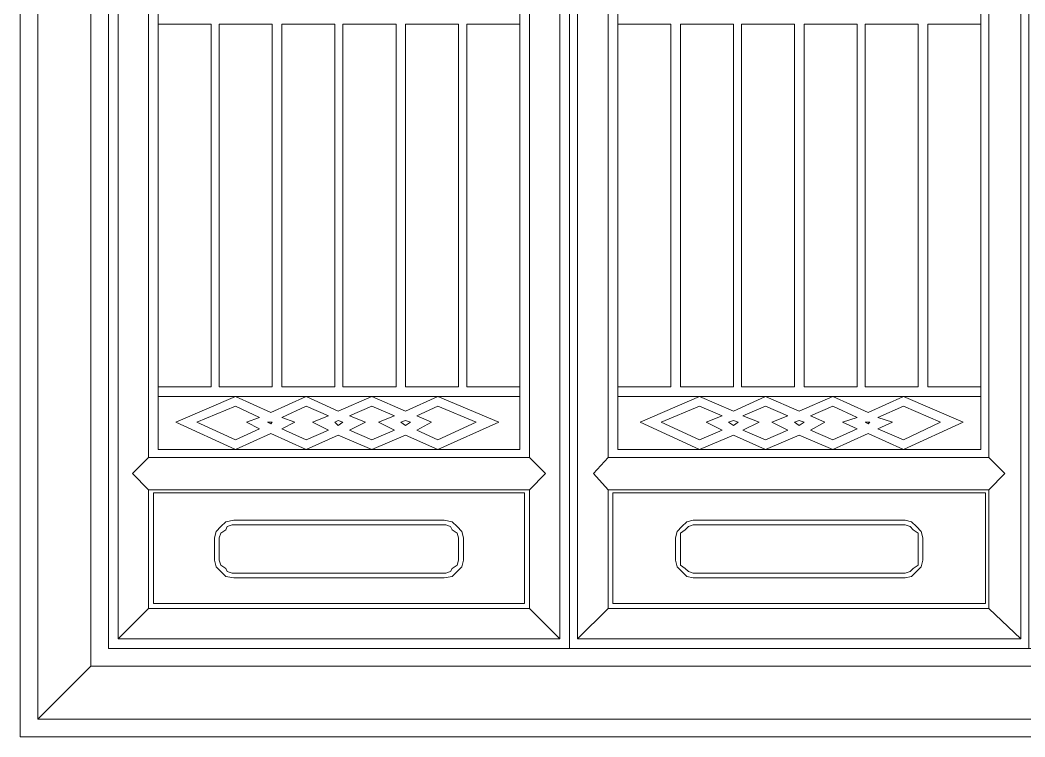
# Model space of a CAD drawing. Header units: centimetres. Extents: x -9.8 to 7.8, y -8.8 to 8.
# Drawn here: x -9.82 to -1.06, y -8.84 to -2.59 of the extents above; entities that cross this region are included whole.
import ezdxf

# ---------------------------------------------------------------- set-up
doc = ezdxf.new("R2010")
doc.units = ezdxf.units.CM
doc.header["$MEASUREMENT"] = 0
doc.layers.add('layer 1', color=7, linetype='Continuous')

msp = doc.modelspace()

# ---------------------------------------------------------------- linework, layer by layer
at = {"layer": 'layer 1', "color": 250, "lineweight": 0}
for points, knots in [([(-9.81791, 7.98399), (-9.81791, 7.98399), (7.76277, 7.98399), (7.76277, 7.98399), (7.76277, 7.98399), (7.76277, 7.98399), (7.76277, -8.84087), (7.76277, -8.84087), (7.76277, -8.84087), (7.76277, -8.84087), (-9.81791, -8.84087), (-9.81791, -8.84087), (-9.81791, -8.84087), (-9.81791, -8.84087), (-9.81791, 7.98399), (-9.81791, 7.98399)], [0, 0, 0, 0, 0.25, 0.25, 0.25, 0.25, 0.5, 0.5, 0.5, 0.5, 0.75, 0.75, 0.75, 0.75, 1, 1, 1, 1]), ([(-9.66394, 7.83002), (-9.66394, 7.83002), (7.6088, 7.83002), (7.6088, 7.83002), (7.6088, 7.83002), (7.6088, 7.83002), (7.6088, -8.6869), (7.6088, -8.6869), (7.6088, -8.6869), (7.6088, -8.6869), (-9.66394, -8.6869), (-9.66394, -8.6869), (-9.66394, -8.6869), (-9.66394, -8.6869), (-9.66394, 7.83002), (-9.66394, 7.83002)], [0, 0, 0, 0, 0.25, 0.25, 0.25, 0.25, 0.5, 0.5, 0.5, 0.5, 0.75, 0.75, 0.75, 0.75, 1, 1, 1, 1]), ([(-9.20203, 7.36811), (-9.20203, 7.36811), (7.14689, 7.36811), (7.14689, 7.36811), (7.14689, 7.36811), (7.14689, 7.36811), (7.14689, -8.22499), (7.14689, -8.22499), (7.14689, -8.22499), (7.14689, -8.22499), (-9.20203, -8.22499), (-9.20203, -8.22499), (-9.20203, -8.22499), (-9.20203, -8.22499), (-9.20203, 7.36811), (-9.20203, 7.36811)], [0, 0, 0, 0, 0.25, 0.25, 0.25, 0.25, 0.5, 0.5, 0.5, 0.5, 0.75, 0.75, 0.75, 0.75, 1, 1, 1, 1]), ([(-9.04806, -8.07102), (-9.04806, -8.07102), (-9.04806, 7.21414), (-9.04806, 7.21414), (-9.04806, 7.21414), (-9.04806, 7.21414), (2.98969, 7.21414), (2.98969, 7.21414), (2.98969, 7.21414), (2.98969, 7.21414), (2.98969, -8.07102), (2.98969, -8.07102), (2.98969, -8.07102), (2.98969, -8.07102), (-9.04806, -8.07102), (-9.04806, -8.07102)], [0, 0, 0, 0, 0.25, 0.25, 0.25, 0.25, 0.5, 0.5, 0.5, 0.5, 0.75, 0.75, 0.75, 0.75, 1, 1, 1, 1]), ([(-9.04806, -8.07102), (-9.04806, -8.07102), (-9.04806, 7.21414), (-9.04806, 7.21414), (-9.04806, 7.21414), (-9.04806, 7.21414), (-5.0308, 7.21414), (-5.0308, 7.21414), (-5.0308, 7.21414), (-5.0308, 7.21414), (-5.0308, -8.07102), (-5.0308, -8.07102), (-5.0308, -8.07102), (-5.0308, -8.07102), (-9.04806, -8.07102), (-9.04806, -8.07102)], [0, 0, 0, 0, 0.25, 0.25, 0.25, 0.25, 0.5, 0.5, 0.5, 0.5, 0.75, 0.75, 0.75, 0.75, 1, 1, 1, 1]), ([(-1.02757, -8.07102), (-1.02757, -8.07102), (-1.02757, 7.21414), (-1.02757, 7.21414), (-1.02757, 7.21414), (-1.02757, 7.21414), (-5.0308, 7.21414), (-5.0308, 7.21414), (-5.0308, 7.21414), (-5.0308, 7.21414), (-5.0308, -8.07102), (-5.0308, -8.07102), (-5.0308, -8.07102), (-5.0308, -8.07102), (-1.02757, -8.07102), (-1.02757, -8.07102)], [0, 0, 0, 0, 0.25, 0.25, 0.25, 0.25, 0.5, 0.5, 0.5, 0.5, 0.75, 0.75, 0.75, 0.75, 1, 1, 1, 1]), ([(-5.1148, -7.98702), (-5.1148, -7.98702), (-8.96406, -7.98702), (-8.96406, -7.98702), (-8.96406, -7.98702), (-8.96406, -7.98702), (-8.96406, 7.13014), (-8.96406, 7.13014), (-8.96406, 7.13014), (-8.96406, 7.13014), (-5.1148, 7.13014), (-5.1148, 7.13014), (-5.1148, 7.13014), (-5.1148, 7.13014), (-5.1148, -7.98702), (-5.1148, -7.98702)], [0, 0, 0, 0, 0.25, 0.25, 0.25, 0.25, 0.5, 0.5, 0.5, 0.5, 0.75, 0.75, 0.75, 0.75, 1, 1, 1, 1]), ([(-4.96083, -7.98702), (-4.96083, -7.98702), (-1.09754, -7.98702), (-1.09754, -7.98702), (-1.09754, -7.98702), (-1.09754, -7.98702), (-1.09754, 7.13014), (-1.09754, 7.13014), (-1.09754, 7.13014), (-1.09754, 7.13014), (-4.96083, 7.13014), (-4.96083, 7.13014), (-4.96083, 7.13014), (-4.96083, 7.13014), (-4.96083, -7.98702), (-4.96083, -7.98702)], [0, 0, 0, 0, 0.25, 0.25, 0.25, 0.25, 0.5, 0.5, 0.5, 0.5, 0.75, 0.75, 0.75, 0.75, 1, 1, 1, 1]), ([(-8.69803, -6.4054), (-8.69803, -6.4054), (-8.69803, 5.54834), (-8.69803, 5.54834), (-8.69803, 5.54834), (-8.69803, 5.54834), (-5.38065, 5.54834), (-5.38065, 5.54834), (-5.38065, 5.54834), (-5.38065, 5.54834), (-5.38065, -6.4054), (-5.38065, -6.4054), (-5.38065, -6.4054), (-5.38065, -6.4054), (-8.69803, -6.4054), (-8.69803, -6.4054)], [0, 0, 0, 0, 0.25, 0.25, 0.25, 0.25, 0.5, 0.5, 0.5, 0.5, 0.75, 0.75, 0.75, 0.75, 1, 1, 1, 1]), ([(-1.37742, -6.4054), (-1.37742, -6.4054), (-1.37742, 5.54834), (-1.37742, 5.54834), (-1.37742, 5.54834), (-1.37742, 5.54834), (-4.6948, 5.54834), (-4.6948, 5.54834), (-4.6948, 5.54834), (-4.6948, 5.54834), (-4.6948, -6.4054), (-4.6948, -6.4054), (-4.6948, -6.4054), (-4.6948, -6.4054), (-1.37742, -6.4054), (-1.37742, -6.4054)], [0, 0, 0, 0, 0.25, 0.25, 0.25, 0.25, 0.5, 0.5, 0.5, 0.5, 0.75, 0.75, 0.75, 0.75, 1, 1, 1, 1]), ([(-8.61421, -6.33543), (-8.61421, -6.33543), (-8.61421, 5.47837), (-8.61421, 5.47837), (-8.61421, 5.47837), (-8.61421, 5.47837), (-5.46465, 5.47837), (-5.46465, 5.47837), (-5.46465, 5.47837), (-5.46465, 5.47837), (-5.46465, -6.33543), (-5.46465, -6.33543), (-5.46465, -6.33543), (-5.46465, -6.33543), (-8.61421, -6.33543), (-8.61421, -6.33543)], [0, 0, 0, 0, 0.25, 0.25, 0.25, 0.25, 0.5, 0.5, 0.5, 0.5, 0.75, 0.75, 0.75, 0.75, 1, 1, 1, 1]), ([(-1.44739, -6.33543), (-1.44739, -6.33543), (-1.44739, 5.47837), (-1.44739, 5.47837), (-1.44739, 5.47837), (-1.44739, 5.47837), (-4.6108, 5.47837), (-4.6108, 5.47837), (-4.6108, 5.47837), (-4.6108, 5.47837), (-4.6108, -6.33543), (-4.6108, -6.33543), (-4.6108, -6.33543), (-4.6108, -6.33543), (-1.44739, -6.33543), (-1.44739, -6.33543)], [0, 0, 0, 0, 0.25, 0.25, 0.25, 0.25, 0.5, 0.5, 0.5, 0.5, 0.75, 0.75, 0.75, 0.75, 1, 1, 1, 1]), ([(-8.61421, -5.78952), (-8.61421, -5.78952), (-8.1523, -5.78952), (-8.1523, -5.78952), (-8.1523, -5.78952), (-8.1523, -5.78952), (-8.1523, -2.62612), (-8.1523, -2.62612), (-8.1523, -2.62612), (-8.1523, -2.62612), (-8.61421, -2.62612), (-8.61421, -2.62612)], [0, 0, 0, 0, 0.3333333, 0.3333333, 0.3333333, 0.3333333, 0.6666667, 0.6666667, 0.6666667, 0.6666667, 1, 1, 1, 1]), ([(-7.62024, -5.78952), (-7.62024, -5.78952), (-7.62024, -2.62612), (-7.62024, -2.62612), (-7.62024, -2.62612), (-7.62024, -2.62612), (-8.08215, -2.62612), (-8.08215, -2.62612), (-8.08215, -2.62612), (-8.08215, -2.62612), (-8.08215, -5.78952), (-8.08215, -5.78952), (-8.08215, -5.78952), (-8.08215, -5.78952), (-7.62024, -5.78952), (-7.62024, -5.78952)], [0, 0, 0, 0, 0.25, 0.25, 0.25, 0.25, 0.5, 0.5, 0.5, 0.5, 0.75, 0.75, 0.75, 0.75, 1, 1, 1, 1]), ([(-7.07433, -5.78952), (-7.07433, -5.78952), (-7.07433, -2.62612), (-7.07433, -2.62612), (-7.07433, -2.62612), (-7.07433, -2.62612), (-7.53624, -2.62612), (-7.53624, -2.62612), (-7.53624, -2.62612), (-7.53624, -2.62612), (-7.53624, -5.78952), (-7.53624, -5.78952), (-7.53624, -5.78952), (-7.53624, -5.78952), (-7.07433, -5.78952), (-7.07433, -5.78952)], [0, 0, 0, 0, 0.25, 0.25, 0.25, 0.25, 0.5, 0.5, 0.5, 0.5, 0.75, 0.75, 0.75, 0.75, 1, 1, 1, 1]), ([(-6.54245, -5.78952), (-6.54245, -5.78952), (-6.54245, -2.62612), (-6.54245, -2.62612), (-6.54245, -2.62612), (-6.54245, -2.62612), (-7.00436, -2.62612), (-7.00436, -2.62612), (-7.00436, -2.62612), (-7.00436, -2.62612), (-7.00436, -5.78952), (-7.00436, -5.78952), (-7.00436, -5.78952), (-7.00436, -5.78952), (-6.54245, -5.78952), (-6.54245, -5.78952)], [0, 0, 0, 0, 0.25, 0.25, 0.25, 0.25, 0.5, 0.5, 0.5, 0.5, 0.75, 0.75, 0.75, 0.75, 1, 1, 1, 1]), ([(-5.99653, -5.78952), (-5.99653, -5.78952), (-5.99653, -2.62612), (-5.99653, -2.62612), (-5.99653, -2.62612), (-5.99653, -2.62612), (-6.45845, -2.62612), (-6.45845, -2.62612), (-6.45845, -2.62612), (-6.45845, -2.62612), (-6.45845, -5.78952), (-6.45845, -5.78952), (-6.45845, -5.78952), (-6.45845, -5.78952), (-5.99653, -5.78952), (-5.99653, -5.78952)], [0, 0, 0, 0, 0.25, 0.25, 0.25, 0.25, 0.5, 0.5, 0.5, 0.5, 0.75, 0.75, 0.75, 0.75, 1, 1, 1, 1]), ([(-5.46465, -2.62612), (-5.46465, -2.62612), (-5.92656, -2.62612), (-5.92656, -2.62612), (-5.92656, -2.62612), (-5.92656, -2.62612), (-5.92656, -5.78952), (-5.92656, -5.78952), (-5.92656, -5.78952), (-5.92656, -5.78952), (-5.46465, -5.78952), (-5.46465, -5.78952)], [0, 0, 0, 0, 0.3333333, 0.3333333, 0.3333333, 0.3333333, 0.6666667, 0.6666667, 0.6666667, 0.6666667, 1, 1, 1, 1]), ([(-4.6108, -2.62612), (-4.6108, -2.62612), (-4.14889, -2.62612), (-4.14889, -2.62612), (-4.14889, -2.62612), (-4.14889, -2.62612), (-4.14889, -5.78952), (-4.14889, -5.78952), (-4.14889, -5.78952), (-4.14889, -5.78952), (-4.6108, -5.78952), (-4.6108, -5.78952)], [0, 0, 0, 0, 0.3333333, 0.3333333, 0.3333333, 0.3333333, 0.6666667, 0.6666667, 0.6666667, 0.6666667, 1, 1, 1, 1]), ([(-4.06489, -5.78952), (-4.06489, -5.78952), (-4.06489, -2.62612), (-4.06489, -2.62612), (-4.06489, -2.62612), (-4.06489, -2.62612), (-3.60298, -2.62612), (-3.60298, -2.62612), (-3.60298, -2.62612), (-3.60298, -2.62612), (-3.60298, -5.78952), (-3.60298, -5.78952), (-3.60298, -5.78952), (-3.60298, -5.78952), (-4.06489, -5.78952), (-4.06489, -5.78952)], [0, 0, 0, 0, 0.25, 0.25, 0.25, 0.25, 0.5, 0.5, 0.5, 0.5, 0.75, 0.75, 0.75, 0.75, 1, 1, 1, 1]), ([(-3.53301, -5.78952), (-3.53301, -5.78952), (-3.53301, -2.62612), (-3.53301, -2.62612), (-3.53301, -2.62612), (-3.53301, -2.62612), (-3.0711, -2.62612), (-3.0711, -2.62612), (-3.0711, -2.62612), (-3.0711, -2.62612), (-3.0711, -5.78952), (-3.0711, -5.78952), (-3.0711, -5.78952), (-3.0711, -5.78952), (-3.53301, -5.78952), (-3.53301, -5.78952)], [0, 0, 0, 0, 0.25, 0.25, 0.25, 0.25, 0.5, 0.5, 0.5, 0.5, 0.75, 0.75, 0.75, 0.75, 1, 1, 1, 1]), ([(-2.9871, -5.78952), (-2.9871, -5.78952), (-2.9871, -2.62612), (-2.9871, -2.62612), (-2.9871, -2.62612), (-2.9871, -2.62612), (-2.52519, -2.62612), (-2.52519, -2.62612), (-2.52519, -2.62612), (-2.52519, -2.62612), (-2.52519, -5.78952), (-2.52519, -5.78952), (-2.52519, -5.78952), (-2.52519, -5.78952), (-2.9871, -5.78952), (-2.9871, -5.78952)], [0, 0, 0, 0, 0.25, 0.25, 0.25, 0.25, 0.5, 0.5, 0.5, 0.5, 0.75, 0.75, 0.75, 0.75, 1, 1, 1, 1]), ([(-2.45522, -5.78952), (-2.45522, -5.78952), (-2.45522, -2.62612), (-2.45522, -2.62612), (-2.45522, -2.62612), (-2.45522, -2.62612), (-1.99331, -2.62612), (-1.99331, -2.62612), (-1.99331, -2.62612), (-1.99331, -2.62612), (-1.99331, -5.78952), (-1.99331, -5.78952), (-1.99331, -5.78952), (-1.99331, -5.78952), (-2.45522, -5.78952), (-2.45522, -5.78952)], [0, 0, 0, 0, 0.25, 0.25, 0.25, 0.25, 0.5, 0.5, 0.5, 0.5, 0.75, 0.75, 0.75, 0.75, 1, 1, 1, 1]), ([(-1.44739, -5.78952), (-1.44739, -5.78952), (-1.90931, -5.78952), (-1.90931, -5.78952), (-1.90931, -5.78952), (-1.90931, -5.78952), (-1.90931, -2.62612), (-1.90931, -2.62612), (-1.90931, -2.62612), (-1.90931, -2.62612), (-1.44739, -2.62612), (-1.44739, -2.62612)], [0, 0, 0, 0, 0.3333333, 0.3333333, 0.3333333, 0.3333333, 0.6666667, 0.6666667, 0.6666667, 0.6666667, 1, 1, 1, 1]), ([(-7.32633, -5.87352), (-7.32633, -5.87352), (-7.63427, -6.01346), (-7.63427, -6.01346), (-7.63427, -6.01346), (-7.63427, -6.01346), (-7.94221, -5.87352), (-7.94221, -5.87352), (-7.94221, -5.87352), (-7.94221, -5.87352), (-8.46024, -6.09746), (-8.46024, -6.09746), (-8.46024, -6.09746), (-8.46024, -6.09746), (-7.94221, -6.33543), (-7.94221, -6.33543), (-7.94221, -6.33543), (-7.94221, -6.33543), (-7.63427, -6.19531), (-7.63427, -6.19531), (-7.63427, -6.19531), (-7.63427, -6.19531), (-7.32633, -6.33543), (-7.32633, -6.33543), (-7.32633, -6.33543), (-7.32633, -6.33543), (-7.04645, -6.20934), (-7.04645, -6.20934), (-7.04645, -6.20934), (-7.04645, -6.20934), (-6.75254, -6.33543), (-6.75254, -6.33543), (-6.75254, -6.33543), (-6.75254, -6.33543), (-6.45845, -6.20934), (-6.45845, -6.20934), (-6.45845, -6.20934), (-6.45845, -6.20934), (-6.17857, -6.33543), (-6.17857, -6.33543), (-6.17857, -6.33543), (-6.17857, -6.33543), (-5.64668, -6.09746), (-5.64668, -6.09746), (-5.64668, -6.09746), (-5.64668, -6.09746), (-6.17857, -5.87352), (-6.17857, -5.87352), (-6.17857, -5.87352), (-6.17857, -5.87352), (-6.45845, -5.99943), (-6.45845, -5.99943), (-6.45845, -5.99943), (-6.45845, -5.99943), (-6.75254, -5.87352), (-6.75254, -5.87352), (-6.75254, -5.87352), (-6.75254, -5.87352), (-7.04645, -5.99943), (-7.04645, -5.99943), (-7.04645, -5.99943), (-7.04645, -5.99943), (-7.32633, -5.87352), (-7.32633, -5.87352)], [0, 0, 0, 0, 0.0625, 0.0625, 0.0625, 0.0625, 0.125, 0.125, 0.125, 0.125, 0.1875, 0.1875, 0.1875, 0.1875, 0.25, 0.25, 0.25, 0.25, 0.3125, 0.3125, 0.3125, 0.3125, 0.375, 0.375, 0.375, 0.375, 0.4375, 0.4375, 0.4375, 0.4375, 0.5, 0.5, 0.5, 0.5, 0.5625, 0.5625, 0.5625, 0.5625, 0.625, 0.625, 0.625, 0.625, 0.6875, 0.6875, 0.6875, 0.6875, 0.75, 0.75, 0.75, 0.75, 0.8125, 0.8125, 0.8125, 0.8125, 0.875, 0.875, 0.875, 0.875, 0.9375, 0.9375, 0.9375, 0.9375, 1, 1, 1, 1]), ([(-2.73528, -5.87352), (-2.73528, -5.87352), (-2.42734, -6.01346), (-2.42734, -6.01346), (-2.42734, -6.01346), (-2.42734, -6.01346), (-2.1194, -5.87352), (-2.1194, -5.87352), (-2.1194, -5.87352), (-2.1194, -5.87352), (-1.60136, -6.09746), (-1.60136, -6.09746), (-1.60136, -6.09746), (-1.60136, -6.09746), (-2.1194, -6.33543), (-2.1194, -6.33543), (-2.1194, -6.33543), (-2.1194, -6.33543), (-2.42734, -6.19531), (-2.42734, -6.19531), (-2.42734, -6.19531), (-2.42734, -6.19531), (-2.73528, -6.33543), (-2.73528, -6.33543), (-2.73528, -6.33543), (-2.73528, -6.33543), (-3.02919, -6.20934), (-3.02919, -6.20934), (-3.02919, -6.20934), (-3.02919, -6.20934), (-3.3231, -6.33543), (-3.3231, -6.33543), (-3.3231, -6.33543), (-3.3231, -6.33543), (-3.60298, -6.20934), (-3.60298, -6.20934), (-3.60298, -6.20934), (-3.60298, -6.20934), (-3.89707, -6.33543), (-3.89707, -6.33543), (-3.89707, -6.33543), (-3.89707, -6.33543), (-4.41492, -6.09746), (-4.41492, -6.09746), (-4.41492, -6.09746), (-4.41492, -6.09746), (-3.89707, -5.87352), (-3.89707, -5.87352), (-3.89707, -5.87352), (-3.89707, -5.87352), (-3.60298, -5.99943), (-3.60298, -5.99943), (-3.60298, -5.99943), (-3.60298, -5.99943), (-3.3231, -5.87352), (-3.3231, -5.87352), (-3.3231, -5.87352), (-3.3231, -5.87352), (-3.02919, -5.99943), (-3.02919, -5.99943), (-3.02919, -5.99943), (-3.02919, -5.99943), (-2.73528, -5.87352), (-2.73528, -5.87352)], [0, 0, 0, 0, 0.0625, 0.0625, 0.0625, 0.0625, 0.125, 0.125, 0.125, 0.125, 0.1875, 0.1875, 0.1875, 0.1875, 0.25, 0.25, 0.25, 0.25, 0.3125, 0.3125, 0.3125, 0.3125, 0.375, 0.375, 0.375, 0.375, 0.4375, 0.4375, 0.4375, 0.4375, 0.5, 0.5, 0.5, 0.5, 0.5625, 0.5625, 0.5625, 0.5625, 0.625, 0.625, 0.625, 0.625, 0.6875, 0.6875, 0.6875, 0.6875, 0.75, 0.75, 0.75, 0.75, 0.8125, 0.8125, 0.8125, 0.8125, 0.875, 0.875, 0.875, 0.875, 0.9375, 0.9375, 0.9375, 0.9375, 1, 1, 1, 1]), ([(-7.7323, -6.05537), (-7.7323, -6.05537), (-7.84436, -6.09746), (-7.84436, -6.09746), (-7.84436, -6.09746), (-7.84436, -6.09746), (-7.7323, -6.1534), (-7.7323, -6.1534), (-7.7323, -6.1534), (-7.7323, -6.1534), (-7.94221, -6.25143), (-7.94221, -6.25143), (-7.94221, -6.25143), (-7.94221, -6.25143), (-8.27821, -6.09746), (-8.27821, -6.09746), (-8.27821, -6.09746), (-8.27821, -6.09746), (-7.94221, -5.95752), (-7.94221, -5.95752), (-7.94221, -5.95752), (-7.94221, -5.95752), (-7.7323, -6.05537), (-7.7323, -6.05537)], [0, 0, 0, 0, 0.1666667, 0.1666667, 0.1666667, 0.1666667, 0.3333333, 0.3333333, 0.3333333, 0.3333333, 0.5, 0.5, 0.5, 0.5, 0.6666667, 0.6666667, 0.6666667, 0.6666667, 0.8333333, 0.8333333, 0.8333333, 0.8333333, 1, 1, 1, 1]), ([(-7.13045, -6.16743), (-7.13045, -6.16743), (-7.27039, -6.09746), (-7.27039, -6.09746), (-7.27039, -6.09746), (-7.27039, -6.09746), (-7.13045, -6.04134), (-7.13045, -6.04134), (-7.13045, -6.04134), (-7.13045, -6.04134), (-7.32633, -5.95752), (-7.32633, -5.95752), (-7.32633, -5.95752), (-7.32633, -5.95752), (-7.53624, -6.05537), (-7.53624, -6.05537), (-7.53624, -6.05537), (-7.53624, -6.05537), (-7.42436, -6.09746), (-7.42436, -6.09746), (-7.42436, -6.09746), (-7.42436, -6.09746), (-7.53624, -6.1534), (-7.53624, -6.1534), (-7.53624, -6.1534), (-7.53624, -6.1534), (-7.32633, -6.25143), (-7.32633, -6.25143), (-7.32633, -6.25143), (-7.32633, -6.25143), (-7.13045, -6.16743), (-7.13045, -6.16743)], [0, 0, 0, 0, 0.125, 0.125, 0.125, 0.125, 0.25, 0.25, 0.25, 0.25, 0.375, 0.375, 0.375, 0.375, 0.5, 0.5, 0.5, 0.5, 0.625, 0.625, 0.625, 0.625, 0.75, 0.75, 0.75, 0.75, 0.875, 0.875, 0.875, 0.875, 1, 1, 1, 1]), ([(-6.94842, -6.04134), (-6.94842, -6.04134), (-6.80848, -6.09746), (-6.80848, -6.09746), (-6.80848, -6.09746), (-6.80848, -6.09746), (-6.94842, -6.16743), (-6.94842, -6.16743), (-6.94842, -6.16743), (-6.94842, -6.16743), (-6.75254, -6.25143), (-6.75254, -6.25143), (-6.75254, -6.25143), (-6.75254, -6.25143), (-6.55648, -6.16743), (-6.55648, -6.16743), (-6.55648, -6.16743), (-6.55648, -6.16743), (-6.69642, -6.09746), (-6.69642, -6.09746), (-6.69642, -6.09746), (-6.69642, -6.09746), (-6.55648, -6.04134), (-6.55648, -6.04134), (-6.55648, -6.04134), (-6.55648, -6.04134), (-6.75254, -5.95752), (-6.75254, -5.95752), (-6.75254, -5.95752), (-6.75254, -5.95752), (-6.94842, -6.04134), (-6.94842, -6.04134)], [0, 0, 0, 0, 0.125, 0.125, 0.125, 0.125, 0.25, 0.25, 0.25, 0.25, 0.375, 0.375, 0.375, 0.375, 0.5, 0.5, 0.5, 0.5, 0.625, 0.625, 0.625, 0.625, 0.75, 0.75, 0.75, 0.75, 0.875, 0.875, 0.875, 0.875, 1, 1, 1, 1]), ([(-6.3606, -6.04134), (-6.3606, -6.04134), (-6.23451, -6.09746), (-6.23451, -6.09746), (-6.23451, -6.09746), (-6.23451, -6.09746), (-6.3606, -6.16743), (-6.3606, -6.16743), (-6.3606, -6.16743), (-6.3606, -6.16743), (-6.17857, -6.25143), (-6.17857, -6.25143), (-6.17857, -6.25143), (-6.17857, -6.25143), (-5.84256, -6.09746), (-5.84256, -6.09746), (-5.84256, -6.09746), (-5.84256, -6.09746), (-6.17857, -5.95752), (-6.17857, -5.95752), (-6.17857, -5.95752), (-6.17857, -5.95752), (-6.3606, -6.04134), (-6.3606, -6.04134)], [0, 0, 0, 0, 0.1666667, 0.1666667, 0.1666667, 0.1666667, 0.3333333, 0.3333333, 0.3333333, 0.3333333, 0.5, 0.5, 0.5, 0.5, 0.6666667, 0.6666667, 0.6666667, 0.6666667, 0.8333333, 0.8333333, 0.8333333, 0.8333333, 1, 1, 1, 1]), ([(-3.70101, -6.04134), (-3.70101, -6.04134), (-3.84095, -6.09746), (-3.84095, -6.09746), (-3.84095, -6.09746), (-3.84095, -6.09746), (-3.70101, -6.16743), (-3.70101, -6.16743), (-3.70101, -6.16743), (-3.70101, -6.16743), (-3.89707, -6.25143), (-3.89707, -6.25143), (-3.89707, -6.25143), (-3.89707, -6.25143), (-4.23289, -6.09746), (-4.23289, -6.09746), (-4.23289, -6.09746), (-4.23289, -6.09746), (-3.89707, -5.95752), (-3.89707, -5.95752), (-3.89707, -5.95752), (-3.89707, -5.95752), (-3.70101, -6.04134), (-3.70101, -6.04134)], [0, 0, 0, 0, 0.1666667, 0.1666667, 0.1666667, 0.1666667, 0.3333333, 0.3333333, 0.3333333, 0.3333333, 0.5, 0.5, 0.5, 0.5, 0.6666667, 0.6666667, 0.6666667, 0.6666667, 0.8333333, 0.8333333, 0.8333333, 0.8333333, 1, 1, 1, 1]), ([(-3.12722, -6.04134), (-3.12722, -6.04134), (-3.26716, -6.09746), (-3.26716, -6.09746), (-3.26716, -6.09746), (-3.26716, -6.09746), (-3.12722, -6.16743), (-3.12722, -6.16743), (-3.12722, -6.16743), (-3.12722, -6.16743), (-3.3231, -6.25143), (-3.3231, -6.25143), (-3.3231, -6.25143), (-3.3231, -6.25143), (-3.51916, -6.16743), (-3.51916, -6.16743), (-3.51916, -6.16743), (-3.51916, -6.16743), (-3.37904, -6.09746), (-3.37904, -6.09746), (-3.37904, -6.09746), (-3.37904, -6.09746), (-3.51916, -6.04134), (-3.51916, -6.04134), (-3.51916, -6.04134), (-3.51916, -6.04134), (-3.3231, -5.95752), (-3.3231, -5.95752), (-3.3231, -5.95752), (-3.3231, -5.95752), (-3.12722, -6.04134), (-3.12722, -6.04134)], [0, 0, 0, 0, 0.125, 0.125, 0.125, 0.125, 0.25, 0.25, 0.25, 0.25, 0.375, 0.375, 0.375, 0.375, 0.5, 0.5, 0.5, 0.5, 0.625, 0.625, 0.625, 0.625, 0.75, 0.75, 0.75, 0.75, 0.875, 0.875, 0.875, 0.875, 1, 1, 1, 1]), ([(-2.93116, -6.16743), (-2.93116, -6.16743), (-2.80525, -6.09746), (-2.80525, -6.09746), (-2.80525, -6.09746), (-2.80525, -6.09746), (-2.93116, -6.04134), (-2.93116, -6.04134), (-2.93116, -6.04134), (-2.93116, -6.04134), (-2.73528, -5.95752), (-2.73528, -5.95752), (-2.73528, -5.95752), (-2.73528, -5.95752), (-2.52519, -6.05537), (-2.52519, -6.05537), (-2.52519, -6.05537), (-2.52519, -6.05537), (-2.65128, -6.09746), (-2.65128, -6.09746), (-2.65128, -6.09746), (-2.65128, -6.09746), (-2.52519, -6.1534), (-2.52519, -6.1534), (-2.52519, -6.1534), (-2.52519, -6.1534), (-2.73528, -6.25143), (-2.73528, -6.25143), (-2.73528, -6.25143), (-2.73528, -6.25143), (-2.93116, -6.16743), (-2.93116, -6.16743)], [0, 0, 0, 0, 0.125, 0.125, 0.125, 0.125, 0.25, 0.25, 0.25, 0.25, 0.375, 0.375, 0.375, 0.375, 0.5, 0.5, 0.5, 0.5, 0.625, 0.625, 0.625, 0.625, 0.75, 0.75, 0.75, 0.75, 0.875, 0.875, 0.875, 0.875, 1, 1, 1, 1]), ([(-2.34334, -6.05537), (-2.34334, -6.05537), (-2.21725, -6.09746), (-2.21725, -6.09746), (-2.21725, -6.09746), (-2.21725, -6.09746), (-2.34334, -6.1534), (-2.34334, -6.1534), (-2.34334, -6.1534), (-2.34334, -6.1534), (-2.1194, -6.25143), (-2.1194, -6.25143), (-2.1194, -6.25143), (-2.1194, -6.25143), (-1.79742, -6.09746), (-1.79742, -6.09746), (-1.79742, -6.09746), (-1.79742, -6.09746), (-2.1194, -5.95752), (-2.1194, -5.95752), (-2.1194, -5.95752), (-2.1194, -5.95752), (-2.34334, -6.05537), (-2.34334, -6.05537)], [0, 0, 0, 0, 0.1666667, 0.1666667, 0.1666667, 0.1666667, 0.3333333, 0.3333333, 0.3333333, 0.3333333, 0.5, 0.5, 0.5, 0.5, 0.6666667, 0.6666667, 0.6666667, 0.6666667, 0.8333333, 0.8333333, 0.8333333, 0.8333333, 1, 1, 1, 1]), ([(-7.63427, -6.11149), (-7.63427, -6.11149), (-7.66233, -6.09746), (-7.66233, -6.09746), (-7.66233, -6.09746), (-7.66233, -6.09746), (-7.63427, -6.09746), (-7.63427, -6.09746), (-7.63427, -6.09746), (-7.63427, -6.09746), (-7.62024, -6.09746), (-7.62024, -6.09746), (-7.62024, -6.09746), (-7.62024, -6.09746), (-7.63427, -6.11149), (-7.63427, -6.11149)], [0, 0, 0, 0, 0.25, 0.25, 0.25, 0.25, 0.5, 0.5, 0.5, 0.5, 0.75, 0.75, 0.75, 0.75, 1, 1, 1, 1]), ([(-7.04645, -6.12534), (-7.04645, -6.12534), (-7.00436, -6.09746), (-7.00436, -6.09746), (-7.00436, -6.09746), (-7.00436, -6.09746), (-7.04645, -6.08343), (-7.04645, -6.08343), (-7.04645, -6.08343), (-7.04645, -6.08343), (-7.07433, -6.09746), (-7.07433, -6.09746), (-7.07433, -6.09746), (-7.07433, -6.09746), (-7.04645, -6.12534), (-7.04645, -6.12534)], [0, 0, 0, 0, 0.25, 0.25, 0.25, 0.25, 0.5, 0.5, 0.5, 0.5, 0.75, 0.75, 0.75, 0.75, 1, 1, 1, 1]), ([(-6.45845, -6.08343), (-6.45845, -6.08343), (-6.50054, -6.09746), (-6.50054, -6.09746), (-6.50054, -6.09746), (-6.50054, -6.09746), (-6.45845, -6.12534), (-6.45845, -6.12534)], [0, 0, 0, 0, 0.5, 0.5, 0.5, 0.5, 1, 1, 1, 1]), ([(-6.45845, -6.12534), (-6.45845, -6.12534), (-6.41654, -6.09746), (-6.41654, -6.09746), (-6.41654, -6.09746), (-6.41654, -6.09746), (-6.45845, -6.08343), (-6.45845, -6.08343)], [0, 0, 0, 0, 0.5, 0.5, 0.5, 0.5, 1, 1, 1, 1]), ([(-3.60298, -6.12534), (-3.60298, -6.12534), (-3.64507, -6.09746), (-3.64507, -6.09746), (-3.64507, -6.09746), (-3.64507, -6.09746), (-3.60298, -6.08343), (-3.60298, -6.08343)], [0, 0, 0, 0, 0.5, 0.5, 0.5, 0.5, 1, 1, 1, 1]), ([(-3.60298, -6.08343), (-3.60298, -6.08343), (-3.56107, -6.09746), (-3.56107, -6.09746), (-3.56107, -6.09746), (-3.56107, -6.09746), (-3.60298, -6.12534), (-3.60298, -6.12534)], [0, 0, 0, 0, 0.5, 0.5, 0.5, 0.5, 1, 1, 1, 1]), ([(-3.02919, -6.12534), (-3.02919, -6.12534), (-3.0711, -6.09746), (-3.0711, -6.09746), (-3.0711, -6.09746), (-3.0711, -6.09746), (-3.02919, -6.08343), (-3.02919, -6.08343), (-3.02919, -6.08343), (-3.02919, -6.08343), (-2.9871, -6.09746), (-2.9871, -6.09746), (-2.9871, -6.09746), (-2.9871, -6.09746), (-3.02919, -6.12534), (-3.02919, -6.12534)], [0, 0, 0, 0, 0.25, 0.25, 0.25, 0.25, 0.5, 0.5, 0.5, 0.5, 0.75, 0.75, 0.75, 0.75, 1, 1, 1, 1]), ([(-2.42734, -6.11149), (-2.42734, -6.11149), (-2.41331, -6.09746), (-2.41331, -6.09746), (-2.41331, -6.09746), (-2.41331, -6.09746), (-2.42734, -6.09746), (-2.42734, -6.09746), (-2.42734, -6.09746), (-2.42734, -6.09746), (-2.45522, -6.09746), (-2.45522, -6.09746), (-2.45522, -6.09746), (-2.45522, -6.09746), (-2.42734, -6.11149), (-2.42734, -6.11149)], [0, 0, 0, 0, 0.25, 0.25, 0.25, 0.25, 0.5, 0.5, 0.5, 0.5, 0.75, 0.75, 0.75, 0.75, 1, 1, 1, 1]), ([(-8.69803, -6.68528), (-8.69803, -6.68528), (-8.83815, -6.54534), (-8.83815, -6.54534), (-8.83815, -6.54534), (-8.83815, -6.54534), (-8.69803, -6.4054), (-8.69803, -6.4054)], [0, 0, 0, 0, 0.5, 0.5, 0.5, 0.5, 1, 1, 1, 1]), ([(-5.38065, -6.4054), (-5.38065, -6.4054), (-5.24071, -6.54534), (-5.24071, -6.54534), (-5.24071, -6.54534), (-5.24071, -6.54534), (-5.38065, -6.68528), (-5.38065, -6.68528)], [0, 0, 0, 0, 0.5, 0.5, 0.5, 0.5, 1, 1, 1, 1]), ([(-4.6948, -6.68528), (-4.6948, -6.68528), (-4.82089, -6.54534), (-4.82089, -6.54534), (-4.82089, -6.54534), (-4.82089, -6.54534), (-4.6948, -6.4054), (-4.6948, -6.4054)], [0, 0, 0, 0, 0.5, 0.5, 0.5, 0.5, 1, 1, 1, 1]), ([(-1.37742, -6.4054), (-1.37742, -6.4054), (-1.23748, -6.54534), (-1.23748, -6.54534), (-1.23748, -6.54534), (-1.23748, -6.54534), (-1.37742, -6.68528), (-1.37742, -6.68528)], [0, 0, 0, 0, 0.5, 0.5, 0.5, 0.5, 1, 1, 1, 1]), ([(-8.69803, -7.72117), (-8.69803, -7.72117), (-5.38065, -7.72117), (-5.38065, -7.72117), (-5.38065, -7.72117), (-5.38065, -7.72117), (-5.38065, -6.68528), (-5.38065, -6.68528), (-5.38065, -6.68528), (-5.38065, -6.68528), (-8.69803, -6.68528), (-8.69803, -6.68528), (-8.69803, -6.68528), (-8.69803, -6.68528), (-8.69803, -7.72117), (-8.69803, -7.72117)], [0, 0, 0, 0, 0.25, 0.25, 0.25, 0.25, 0.5, 0.5, 0.5, 0.5, 0.75, 0.75, 0.75, 0.75, 1, 1, 1, 1]), ([(-5.42274, -7.67908), (-5.42274, -7.67908), (-5.42274, -6.71334), (-5.42274, -6.71334), (-5.42274, -6.71334), (-5.42274, -6.71334), (-8.65612, -6.71334), (-8.65612, -6.71334), (-8.65612, -6.71334), (-8.65612, -6.71334), (-8.65612, -7.67908), (-8.65612, -7.67908), (-8.65612, -7.67908), (-8.65612, -7.67908), (-5.42274, -7.67908), (-5.42274, -7.67908), (-5.42274, -7.67908), (-5.42274, -7.67908), (-8.65612, -7.67908), (-8.65612, -7.67908)], [0, 0, 0, 0, 0.2, 0.2, 0.2, 0.2, 0.4, 0.4, 0.4, 0.4, 0.6, 0.6, 0.6, 0.6, 0.8, 0.8, 0.8, 0.8, 1, 1, 1, 1]), ([(-1.37742, -7.72117), (-1.37742, -7.72117), (-4.6948, -7.72117), (-4.6948, -7.72117), (-4.6948, -7.72117), (-4.6948, -7.72117), (-4.6948, -6.68528), (-4.6948, -6.68528), (-4.6948, -6.68528), (-4.6948, -6.68528), (-1.37742, -6.68528), (-1.37742, -6.68528), (-1.37742, -6.68528), (-1.37742, -6.68528), (-1.37742, -7.72117), (-1.37742, -7.72117)], [0, 0, 0, 0, 0.25, 0.25, 0.25, 0.25, 0.5, 0.5, 0.5, 0.5, 0.75, 0.75, 0.75, 0.75, 1, 1, 1, 1]), ([(-4.65289, -7.67908), (-4.65289, -7.67908), (-4.65289, -6.71334), (-4.65289, -6.71334), (-4.65289, -6.71334), (-4.65289, -6.71334), (-1.40548, -6.71334), (-1.40548, -6.71334), (-1.40548, -6.71334), (-1.40548, -6.71334), (-1.40548, -7.67908), (-1.40548, -7.67908), (-1.40548, -7.67908), (-1.40548, -7.67908), (-4.65289, -7.67908), (-4.65289, -7.67908), (-4.65289, -7.67908), (-4.65289, -7.67908), (-1.40548, -7.67908), (-1.40548, -7.67908)], [0, 0, 0, 0, 0.2, 0.2, 0.2, 0.2, 0.4, 0.4, 0.4, 0.4, 0.6, 0.6, 0.6, 0.6, 0.8, 0.8, 0.8, 0.8, 1, 1, 1, 1]), ([(-7.95624, -6.95132), (-7.95624, -6.95132), (-8.02621, -6.96517), (-8.02621, -6.96517), (-8.02621, -6.96517), (-8.02621, -6.96517), (-8.0683, -7.00726), (-8.0683, -7.00726)], [0, 0, 0, 0, 0.5, 0.5, 0.5, 0.5, 1, 1, 1, 1]), ([(-7.97027, -6.99323), (-7.97027, -6.99323), (-8.01218, -7.00726), (-8.01218, -7.00726), (-8.01218, -7.00726), (-8.01218, -7.00726), (-8.02621, -7.03532), (-8.02621, -7.03532)], [0, 0, 0, 0, 0.5, 0.5, 0.5, 0.5, 1, 1, 1, 1]), ([(-6.01056, -7.00726), (-6.01056, -7.00726), (-6.05265, -6.96517), (-6.05265, -6.96517), (-6.05265, -6.96517), (-6.05265, -6.96517), (-6.12262, -6.95132), (-6.12262, -6.95132)], [0, 0, 0, 0, 0.5, 0.5, 0.5, 0.5, 1, 1, 1, 1]), ([(-6.05265, -7.03532), (-6.05265, -7.03532), (-6.06668, -7.00726), (-6.06668, -7.00726), (-6.06668, -7.00726), (-6.06668, -7.00726), (-6.10859, -6.99323), (-6.10859, -6.99323)], [0, 0, 0, 0, 0.5, 0.5, 0.5, 0.5, 1, 1, 1, 1]), ([(-3.95301, -6.95132), (-3.95301, -6.95132), (-4.00895, -6.96517), (-4.00895, -6.96517), (-4.00895, -6.96517), (-4.00895, -6.96517), (-4.05104, -7.00726), (-4.05104, -7.00726)], [0, 0, 0, 0, 0.5, 0.5, 0.5, 0.5, 1, 1, 1, 1]), ([(-3.95301, -6.99323), (-3.95301, -6.99323), (-3.99492, -7.00726), (-3.99492, -7.00726), (-3.99492, -7.00726), (-3.99492, -7.00726), (-4.02298, -7.03532), (-4.02298, -7.03532)], [0, 0, 0, 0, 0.5, 0.5, 0.5, 0.5, 1, 1, 1, 1]), ([(-2.00734, -7.00726), (-2.00734, -7.00726), (-2.04943, -6.96517), (-2.04943, -6.96517), (-2.04943, -6.96517), (-2.04943, -6.96517), (-2.10537, -6.95132), (-2.10537, -6.95132)], [0, 0, 0, 0, 0.5, 0.5, 0.5, 0.5, 1, 1, 1, 1]), ([(-2.0354, -7.03532), (-2.0354, -7.03532), (-2.06328, -7.00726), (-2.06328, -7.00726), (-2.06328, -7.00726), (-2.06328, -7.00726), (-2.10537, -6.99323), (-2.10537, -6.99323)], [0, 0, 0, 0, 0.5, 0.5, 0.5, 0.5, 1, 1, 1, 1]), ([(-8.0683, -7.00726), (-8.0683, -7.00726), (-8.11021, -7.04917), (-8.11021, -7.04917), (-8.11021, -7.04917), (-8.11021, -7.04917), (-8.12424, -7.10529), (-8.12424, -7.10529)], [0, 0, 0, 0, 0.5, 0.5, 0.5, 0.5, 1, 1, 1, 1]), ([(-8.02621, -7.03532), (-8.02621, -7.03532), (-8.0683, -7.0632), (-8.0683, -7.0632), (-8.0683, -7.0632), (-8.0683, -7.0632), (-8.08215, -7.10529), (-8.08215, -7.10529)], [0, 0, 0, 0, 0.5, 0.5, 0.5, 0.5, 1, 1, 1, 1]), ([(-5.99653, -7.10529), (-5.99653, -7.10529), (-6.01056, -7.0632), (-6.01056, -7.0632), (-6.01056, -7.0632), (-6.01056, -7.0632), (-6.05265, -7.03532), (-6.05265, -7.03532)], [0, 0, 0, 0, 0.5, 0.5, 0.5, 0.5, 1, 1, 1, 1]), ([(-5.95462, -7.10529), (-5.95462, -7.10529), (-5.96865, -7.04917), (-5.96865, -7.04917), (-5.96865, -7.04917), (-5.96865, -7.04917), (-6.01056, -7.00726), (-6.01056, -7.00726)], [0, 0, 0, 0, 0.5, 0.5, 0.5, 0.5, 1, 1, 1, 1]), ([(-4.05104, -7.00726), (-4.05104, -7.00726), (-4.09295, -7.04917), (-4.09295, -7.04917), (-4.09295, -7.04917), (-4.09295, -7.04917), (-4.10698, -7.10529), (-4.10698, -7.10529)], [0, 0, 0, 0, 0.5, 0.5, 0.5, 0.5, 1, 1, 1, 1]), ([(-4.02298, -7.03532), (-4.02298, -7.03532), (-4.06489, -7.0632), (-4.06489, -7.0632), (-4.06489, -7.0632), (-4.06489, -7.0632), (-4.06489, -7.10529), (-4.06489, -7.10529)], [0, 0, 0, 0, 0.5, 0.5, 0.5, 0.5, 1, 1, 1, 1]), ([(-1.99331, -7.10529), (-1.99331, -7.10529), (-1.99331, -7.0632), (-1.99331, -7.0632), (-1.99331, -7.0632), (-1.99331, -7.0632), (-2.0354, -7.03532), (-2.0354, -7.03532)], [0, 0, 0, 0, 0.5, 0.5, 0.5, 0.5, 1, 1, 1, 1]), ([(-1.9514, -7.10529), (-1.9514, -7.10529), (-1.96543, -7.04917), (-1.96543, -7.04917), (-1.96543, -7.04917), (-1.96543, -7.04917), (-2.00734, -7.00726), (-2.00734, -7.00726)], [0, 0, 0, 0, 0.5, 0.5, 0.5, 0.5, 1, 1, 1, 1]), ([(-8.12424, -7.30117), (-8.12424, -7.30117), (-8.11021, -7.35711), (-8.11021, -7.35711), (-8.11021, -7.35711), (-8.11021, -7.35711), (-8.0683, -7.3992), (-8.0683, -7.3992)], [0, 0, 0, 0, 0.5, 0.5, 0.5, 0.5, 1, 1, 1, 1]), ([(-8.08215, -7.30117), (-8.08215, -7.30117), (-8.0683, -7.34326), (-8.0683, -7.34326), (-8.0683, -7.34326), (-8.0683, -7.34326), (-8.02621, -7.37114), (-8.02621, -7.37114)], [0, 0, 0, 0, 0.5, 0.5, 0.5, 0.5, 1, 1, 1, 1]), ([(-6.05265, -7.37114), (-6.05265, -7.37114), (-6.01056, -7.34326), (-6.01056, -7.34326), (-6.01056, -7.34326), (-6.01056, -7.34326), (-5.99653, -7.30117), (-5.99653, -7.30117)], [0, 0, 0, 0, 0.5, 0.5, 0.5, 0.5, 1, 1, 1, 1]), ([(-6.01056, -7.3992), (-6.01056, -7.3992), (-5.96865, -7.35711), (-5.96865, -7.35711), (-5.96865, -7.35711), (-5.96865, -7.35711), (-5.95462, -7.30117), (-5.95462, -7.30117)], [0, 0, 0, 0, 0.5, 0.5, 0.5, 0.5, 1, 1, 1, 1]), ([(-4.10698, -7.30117), (-4.10698, -7.30117), (-4.09295, -7.35711), (-4.09295, -7.35711), (-4.09295, -7.35711), (-4.09295, -7.35711), (-4.05104, -7.3992), (-4.05104, -7.3992)], [0, 0, 0, 0, 0.5, 0.5, 0.5, 0.5, 1, 1, 1, 1]), ([(-4.06489, -7.30117), (-4.06489, -7.30117), (-4.06489, -7.34326), (-4.06489, -7.34326), (-4.06489, -7.34326), (-4.06489, -7.34326), (-4.02298, -7.37114), (-4.02298, -7.37114)], [0, 0, 0, 0, 0.5, 0.5, 0.5, 0.5, 1, 1, 1, 1]), ([(-2.0354, -7.37114), (-2.0354, -7.37114), (-1.99331, -7.34326), (-1.99331, -7.34326), (-1.99331, -7.34326), (-1.99331, -7.34326), (-1.99331, -7.30117), (-1.99331, -7.30117)], [0, 0, 0, 0, 0.5, 0.5, 0.5, 0.5, 1, 1, 1, 1]), ([(-2.00734, -7.3992), (-2.00734, -7.3992), (-1.96543, -7.35711), (-1.96543, -7.35711), (-1.96543, -7.35711), (-1.96543, -7.35711), (-1.9514, -7.30117), (-1.9514, -7.30117)], [0, 0, 0, 0, 0.5, 0.5, 0.5, 0.5, 1, 1, 1, 1]), ([(-8.0683, -7.3992), (-8.0683, -7.3992), (-8.02621, -7.44111), (-8.02621, -7.44111), (-8.02621, -7.44111), (-8.02621, -7.44111), (-7.95624, -7.45514), (-7.95624, -7.45514)], [0, 0, 0, 0, 0.5, 0.5, 0.5, 0.5, 1, 1, 1, 1]), ([(-8.02621, -7.37114), (-8.02621, -7.37114), (-8.01218, -7.3992), (-8.01218, -7.3992), (-8.01218, -7.3992), (-8.01218, -7.3992), (-7.97027, -7.41323), (-7.97027, -7.41323)], [0, 0, 0, 0, 0.5, 0.5, 0.5, 0.5, 1, 1, 1, 1]), ([(-6.12262, -7.45514), (-6.12262, -7.45514), (-6.05265, -7.44111), (-6.05265, -7.44111), (-6.05265, -7.44111), (-6.05265, -7.44111), (-6.01056, -7.3992), (-6.01056, -7.3992)], [0, 0, 0, 0, 0.5, 0.5, 0.5, 0.5, 1, 1, 1, 1]), ([(-6.10859, -7.41323), (-6.10859, -7.41323), (-6.06668, -7.3992), (-6.06668, -7.3992), (-6.06668, -7.3992), (-6.06668, -7.3992), (-6.05265, -7.37114), (-6.05265, -7.37114)], [0, 0, 0, 0, 0.5, 0.5, 0.5, 0.5, 1, 1, 1, 1]), ([(-4.05104, -7.3992), (-4.05104, -7.3992), (-4.00895, -7.44111), (-4.00895, -7.44111), (-4.00895, -7.44111), (-4.00895, -7.44111), (-3.95301, -7.45514), (-3.95301, -7.45514)], [0, 0, 0, 0, 0.5, 0.5, 0.5, 0.5, 1, 1, 1, 1]), ([(-4.02298, -7.37114), (-4.02298, -7.37114), (-3.99492, -7.3992), (-3.99492, -7.3992), (-3.99492, -7.3992), (-3.99492, -7.3992), (-3.95301, -7.41323), (-3.95301, -7.41323)], [0, 0, 0, 0, 0.5, 0.5, 0.5, 0.5, 1, 1, 1, 1]), ([(-2.10537, -7.41323), (-2.10537, -7.41323), (-2.06328, -7.3992), (-2.06328, -7.3992), (-2.06328, -7.3992), (-2.06328, -7.3992), (-2.0354, -7.37114), (-2.0354, -7.37114)], [0, 0, 0, 0, 0.5, 0.5, 0.5, 0.5, 1, 1, 1, 1]), ([(-2.10537, -7.45514), (-2.10537, -7.45514), (-2.04943, -7.44111), (-2.04943, -7.44111), (-2.04943, -7.44111), (-2.04943, -7.44111), (-2.00734, -7.3992), (-2.00734, -7.3992)], [0, 0, 0, 0, 0.5, 0.5, 0.5, 0.5, 1, 1, 1, 1])]:
    msp.add_open_spline(points, degree=3, knots=knots, dxfattribs=at)
for points in [[(-5.46465, -5.87352), (-5.46465, -5.87352), (-8.61421, -5.87352), (-8.61421, -5.87352)], [(-4.6108, -5.87352), (-4.6108, -5.87352), (-1.44739, -5.87352), (-1.44739, -5.87352)], [(-8.65612, -7.67908), (-8.65612, -7.67908), (-8.65612, -6.71334), (-8.65612, -6.71334)], [(-5.42274, -7.67908), (-5.42274, -7.67908), (-5.42274, -6.71334), (-5.42274, -6.71334)], [(-4.65289, -7.67908), (-4.65289, -7.67908), (-4.65289, -6.71334), (-4.65289, -6.71334)], [(-1.40548, -7.67908), (-1.40548, -7.67908), (-1.40548, -6.71334), (-1.40548, -6.71334)], [(-6.10859, -6.99323), (-6.10859, -6.99323), (-7.97027, -6.99323), (-7.97027, -6.99323)], [(-6.12262, -6.95132), (-6.12262, -6.95132), (-7.95624, -6.95132), (-7.95624, -6.95132)], [(-3.95301, -6.95132), (-3.95301, -6.95132), (-2.10537, -6.95132), (-2.10537, -6.95132)], [(-3.95301, -6.99323), (-3.95301, -6.99323), (-2.10537, -6.99323), (-2.10537, -6.99323)], [(-8.12424, -7.10529), (-8.12424, -7.10529), (-8.12424, -7.30117), (-8.12424, -7.30117)], [(-8.08215, -7.10529), (-8.08215, -7.10529), (-8.08215, -7.30117), (-8.08215, -7.30117)], [(-5.99653, -7.30117), (-5.99653, -7.30117), (-5.99653, -7.10529), (-5.99653, -7.10529)], [(-5.95462, -7.30117), (-5.95462, -7.30117), (-5.95462, -7.10529), (-5.95462, -7.10529)], [(-4.10698, -7.30117), (-4.10698, -7.30117), (-4.10698, -7.10529), (-4.10698, -7.10529)], [(-4.06489, -7.30117), (-4.06489, -7.30117), (-4.06489, -7.10529), (-4.06489, -7.10529)], [(-1.99331, -7.10529), (-1.99331, -7.10529), (-1.99331, -7.30117), (-1.99331, -7.30117)], [(-1.9514, -7.10529), (-1.9514, -7.10529), (-1.9514, -7.30117), (-1.9514, -7.30117)], [(-7.97027, -7.41323), (-7.97027, -7.41323), (-6.10859, -7.41323), (-6.10859, -7.41323)], [(-2.10537, -7.41323), (-2.10537, -7.41323), (-3.95301, -7.41323), (-3.95301, -7.41323)], [(-7.95624, -7.45514), (-7.95624, -7.45514), (-6.12262, -7.45514), (-6.12262, -7.45514)], [(-2.10537, -7.45514), (-2.10537, -7.45514), (-3.95301, -7.45514), (-3.95301, -7.45514)], [(-8.69803, -7.72117), (-8.69803, -7.72117), (-8.96406, -7.98702), (-8.96406, -7.98702)], [(-5.1148, -7.98702), (-5.1148, -7.98702), (-5.38065, -7.72117), (-5.38065, -7.72117)], [(-4.96083, -7.98702), (-4.96083, -7.98702), (-4.6948, -7.72117), (-4.6948, -7.72117)], [(-1.37742, -7.72117), (-1.37742, -7.72117), (-1.09754, -7.98702), (-1.09754, -7.98702)], [(-9.20203, -8.22499), (-9.20203, -8.22499), (-9.66394, -8.6869), (-9.66394, -8.6869)]]:
    msp.add_open_spline(points, degree=3, dxfattribs=at)

doc.saveas('drawing.dxf')
